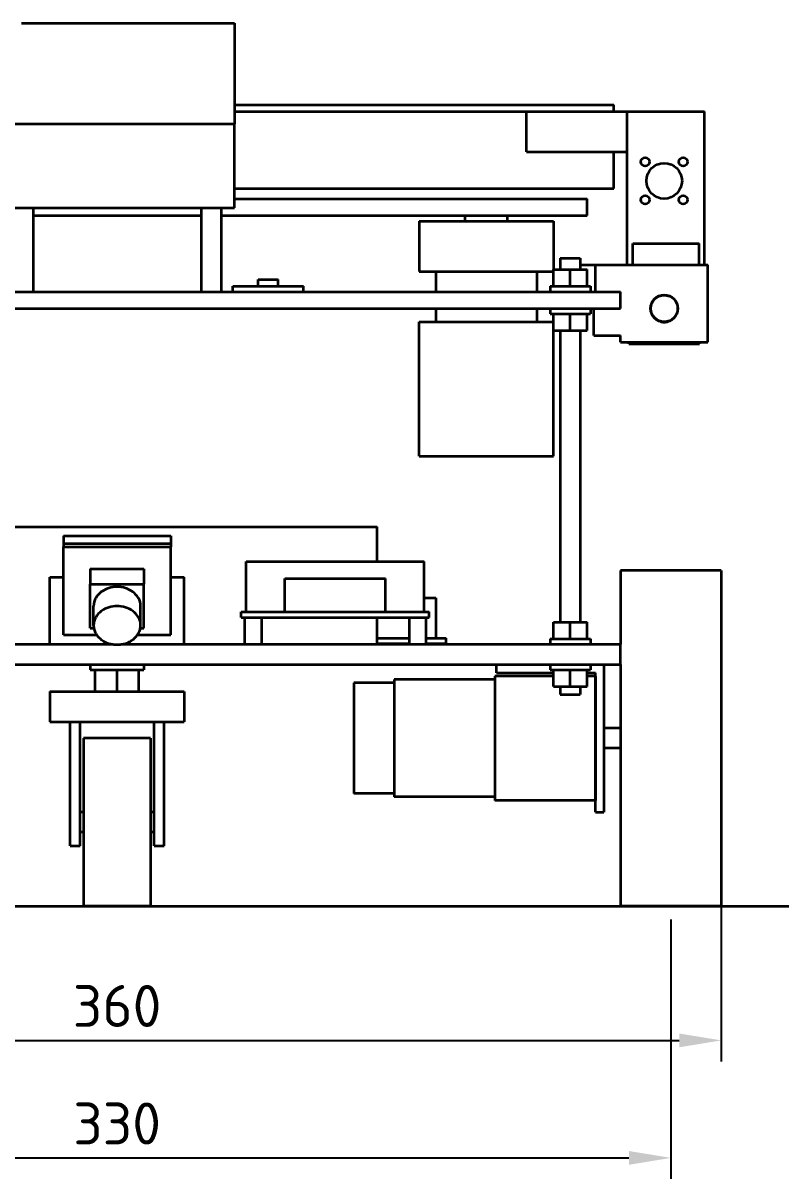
# Model space of a CAD drawing. Header units: millimetres. Extents: x 2065 to 9328, y -1428 to 511.
# Drawn here: x 2237 to 2465.1, y 69.8 to 414 of the extents above; entities that cross this region are included whole.
import ezdxf

# ---------------------------------------------------------------- set-up
doc = ezdxf.new("R2010")
doc.units = ezdxf.units.MM
doc.layers.add('2D-VISIBLE', color=7, linetype='Continuous', lineweight=35)
doc.layers.add('DIMENSIONS', color=4, linetype='Continuous', lineweight=18)
doc.styles.add('ISO', font='isocpeur.ttf')
doc.styles.add('OpenSansCondensed-Light', font='OpenSansCondensed-Light.ttf')
doc.dimstyles.new('EZDXF', dxfattribs={"dimtxt": 0.25, "dimasz": 0.175, "dimexe": 0.375, "dimexo": 0.125, "dimgap": 0.1, "dimtad": 1, "dimlfac": 100, "dimzin": 12, "dimdsep": 46, "dimtxsty": 'OpenSansCondensed-Light', "dimblk": 'ARCHTICK', "dimcen": 2.5, "dimazin": 3, "dimtfac": 0.5, "dimtmove": 2, "dimatfit": 3})

# ---------------------------------------------------------------- blocks, each defined once
blk = doc.blocks.new('_CLOSEDFILLED')
at = {"color": 0, "linetype": 'BYBLOCK'}
blk.add_solid([(-1, 0.164), (0, 0), (-1, -0.164)], dxfattribs=at)
blk = doc.blocks.new('*D9')
at = {"color": 4}
for p, q in [((2085, 197), (2085, 104.75)), ((2445, 197), (2445, 104.75)), ((2097.5, 111), (2432.5, 111))]:
    blk.add_line(p, q, dxfattribs=at)
at = {"layer": 'Defpoints'}
for p in [(2085, 201), (2445, 201), (2085, 111)]:
    blk.add_point(p, dxfattribs=at)
at = {"layer": 'DIMENSIONS', "color": 4, "xscale": 12.5, "yscale": 12.5, "rotation": 180}
blk.add_blockref('_CLOSEDFILLED', (2085, 111), dxfattribs=at)
at = {"layer": 'DIMENSIONS', "color": 4, "xscale": 12.5, "yscale": 12.5}
blk.add_blockref('_CLOSEDFILLED', (2445, 111), dxfattribs=at)
at = {"layer": 'DIMENSIONS', "color": 7, "insert": (2265, 121.25), "char_height": 12.5, "attachment_point": 5, "style": 'ISO'}
blk.add_mtext('360', dxfattribs=at)
blk = doc.blocks.new('*D10')
at = {"color": 4}
for p, q in [((2100, 147), (2100, 69.75)), ((2430, 147), (2430, 69.75)), ((2112.5, 76), (2417.5, 76))]:
    blk.add_line(p, q, dxfattribs=at)
at = {"layer": 'Defpoints'}
for p in [(2100, 151), (2430, 151), (2100, 76)]:
    blk.add_point(p, dxfattribs=at)
at = {"layer": 'DIMENSIONS', "color": 4, "xscale": 12.5, "yscale": 12.5, "rotation": 180}
blk.add_blockref('_CLOSEDFILLED', (2100, 76), dxfattribs=at)
at = {"layer": 'DIMENSIONS', "color": 4, "xscale": 12.5, "yscale": 12.5}
blk.add_blockref('_CLOSEDFILLED', (2430, 76), dxfattribs=at)
at = {"layer": 'DIMENSIONS', "color": 7, "insert": (2265, 86.25), "char_height": 12.5, "attachment_point": 5, "style": 'ISO'}
blk.add_mtext('330', dxfattribs=at)

msp = doc.modelspace()

# ---------------------------------------------------------------- linework, layer by layer
at = {"layer": '2D-VISIBLE'}
for p, q in [((2300, 414), (2300, 384)), ((2300, 389.7), (2413, 389.7)), ((2413, 387.7), (2413, 389.7)), ((2300, 387.7), (2413, 387.7)), ((2387, 387.7), (2417, 387.7)), ((2387, 375.7), (2387, 387.7)), ((2417, 342), (2417, 387.7)), ((2417, 387.7), (2440, 387.7)), ((2440, 342), (2440, 387.7)), ((2230, 384), (2300, 384)), ((2300, 359), (2300, 384)), ((2387, 375.7), (2417, 375.7)), ((2413, 364.7), (2413, 375.7)), ((2300, 364.7), (2413, 364.7)), ((2300, 361.7), (2405, 361.7)), ((2405, 356.7), (2405, 361.7)), ((2230, 359), (2300, 359)), ((2240, 359), (2240, 334)), ((2290, 359), (2290, 334)), ((2296, 359), (2296, 334)), ((2240, 356.7), (2290, 356.7)), ((2296, 356.7), (2405, 356.7)), ((2355, 355), (2355, 340)), ((2368.65, 355), (2368.65, 356.7)), ((2381.35, 355), (2381.35, 356.7)), ((2395, 355), (2395, 340.6)), ((2418.6, 342), (2418.6, 348.4)), ((2418.6, 348.4), (2438.4, 348.4)), ((2438.4, 342), (2438.4, 348.4)), ((2397, 344), (2397, 340.6)), ((2403, 344), (2403, 340.6)), ((2403, 342), (2407.5, 342)), ((2407.5, 342), (2441, 342)), ((2407.5, 334), (2407.5, 342)), ((2441, 319), (2441, 342)), ((2307, 335.6), (2307, 337.6)), ((2307, 337.6), (2313, 337.6)), ((2313, 335.6), (2313, 337.6)), ((2360, 340), (2360, 334)), ((2390, 340), (2390, 334)), ((2395, 335.6), (2395, 340.6)), ((2395, 340.6), (2400, 340.6)), ((2400, 335.6), (2400, 340.6)), ((2400, 340.6), (2405, 340.6)), ((2405, 335.6), (2405, 340.6)), ((2115, 334), (2415, 334)), ((2299.5, 334), (2299.5, 335.6)), ((2299.5, 335.6), (2320.5, 335.6)), ((2320.5, 334), (2320.5, 335.6)), ((2394, 335.6), (2394, 334)), ((2406, 335.6), (2406, 334)), ((2415, 329), (2415, 334)), ((2115, 329), (2415, 329)), ((2360, 329), (2360, 325)), ((2390, 329), (2390, 325)), ((2394, 329), (2394, 327.4)), ((2395, 322.4), (2395, 327.4)), ((2400, 322.4), (2400, 327.4)), ((2405, 322.4), (2405, 327.4)), ((2406, 329), (2406, 327.4)), ((2407, 321), (2407, 329)), ((2355, 285), (2355, 325)), ((2355, 325), (2395, 325)), ((2395, 322.4), (2400, 322.4)), ((2395, 285), (2395, 322.4)), ((2397, 322.4), (2397, 235.6)), ((2400, 322.4), (2405, 322.4)), ((2403, 322.4), (2403, 235.6)), ((2407, 321), (2415, 321)), ((2415, 319), (2415, 321)), ((2415, 319), (2441, 319)), ((2417.5, 318.5), (2417.5, 319)), ((2417.5, 318.5), (2438.5, 318.5)), ((2438.5, 318.5), (2438.5, 319)), ((2355, 285), (2395, 285)), ((2187.5, 264), (2342.5, 264)), ((2342.5, 253.6), (2342.5, 264)), ((2249, 261.25), (2281, 261.25)), ((2249, 261.25), (2249, 258.96)), ((2249, 258.96), (2281, 258.96)), ((2249, 258.96), (2281, 258.96)), ((2249, 258.96), (2249, 258.04)), ((2281, 261.25), (2281, 258.96)), ((2281, 258.96), (2281, 258.04)), ((2249, 231.83), (2249, 258.04)), ((2249, 258.04), (2281, 258.04)), ((2281, 231.83), (2281, 258.04)), ((2257, 251.49), (2273, 251.49)), ((2257, 251.49), (2257, 246.9)), ((2273, 251.49), (2273, 246.9)), ((2303.5, 238.6), (2303.5, 253.6)), ((2303.5, 253.6), (2356.5, 253.6)), ((2356.5, 238.6), (2356.5, 253.6)), ((2245, 229), (2245, 249)), ((2245, 249), (2249, 249)), ((2281, 249), (2285, 249)), ((2285, 229), (2285, 249)), ((2315, 238.6), (2315, 248.6)), ((2315, 248.6), (2345, 248.6)), ((2345, 238.6), (2345, 248.6)), ((2445, 251), (2415, 251)), ((2257, 233.79), (2257, 246.9)), ((2257, 246.9), (2273, 246.9)), ((2273, 233.79), (2273, 246.9)), ((2360, 242.8), (2360, 230.8)), ((2258, 234.61), (2258, 240.35)), ((2272, 234.61), (2272, 240.35)), ((2302, 237), (2302, 238.6)), ((2302, 238.6), (2358, 238.6)), ((2358, 237), (2358, 238.6)), ((2302, 237), (2358, 237)), ((2303, 237), (2303, 229)), ((2308, 237), (2308, 229)), ((2342.5, 229), (2342.5, 237)), ((2352, 237), (2352, 229)), ((2357, 237), (2357, 229)), ((2395, 230.6), (2395, 235.6)), ((2395, 235.6), (2400, 235.6)), ((2400, 230.6), (2400, 235.6)), ((2400, 235.6), (2405, 235.6)), ((2405, 230.6), (2405, 235.6)), ((2249, 231.83), (2258.88, 231.83)), ((2257, 233.79), (2258.07, 233.79)), ((2271.12, 231.83), (2281, 231.83)), ((2271.93, 233.79), (2273, 233.79)), ((2342.5, 230.8), (2352, 230.8)), ((2357, 230.8), (2363, 230.8)), ((2363, 229.2), (2363, 230.8)), ((2115, 229), (2263.56, 229)), ((2245, 229), (2263.56, 229)), ((2266.44, 229), (2415, 229)), ((2266.44, 229), (2285, 229)), ((2342.5, 229.2), (2352, 229.2)), ((2357, 229.2), (2363, 229.2)), ((2394, 230.6), (2394, 229)), ((2406, 230.6), (2406, 229)), ((2415, 223), (2415, 229)), ((2115, 223), (2415, 223)), ((2257, 223), (2257, 221.4)), ((2258.5, 214.9), (2258.5, 221.4)), ((2265, 214.9), (2265, 221.4)), ((2271.5, 214.9), (2271.5, 221.4)), ((2273, 223), (2273, 221.4)), ((2378, 220.5), (2378, 223)), ((2378, 220.5), (2395, 220.5)), ((2394, 223), (2394, 221.4)), ((2395, 216.4), (2395, 221.4)), ((2400, 216.4), (2400, 221.4)), ((2405, 216.4), (2405, 221.4)), ((2405, 220.5), (2407.5, 220.5)), ((2406, 223), (2406, 221.4)), ((2407.5, 179), (2407.5, 220.5)), ((2410, 223), (2410, 179)), ((2347.5, 217.5), (2335.5, 217.5)), ((2377.5, 218.5), (2347.5, 218.5)), ((2395, 219.5), (2377.5, 219.5)), ((2407.5, 219.5), (2405, 219.5)), ((2245, 214.9), (2245, 205.9)), ((2285, 214.9), (2285, 205.9)), ((2395, 216.4), (2400, 216.4)), ((2397, 216.4), (2397, 214)), ((2400, 216.4), (2405, 216.4)), ((2403, 216.4), (2403, 214)), ((2251, 169), (2251, 205.9)), ((2254, 169), (2254, 205.9)), ((2276, 169), (2276, 205.9)), ((2279, 169), (2279, 205.9)), ((2415, 204), (2410, 204)), ((2275, 201), (2255, 201)), ((2415, 198), (2410, 198)), ((2347.5, 184.5), (2335.5, 184.5)), ((2377.5, 183.5), (2347.5, 183.5)), ((2407.5, 182.5), (2377.5, 182.5)), ((2255, 179), (2254, 179)), ((2276, 179), (2275, 179)), ((2407.5, 179), (2410, 179)), ((2255, 173), (2254, 173)), ((2276, 173), (2275, 173)), ((2251, 169), (2254, 169)), ((2276, 169), (2279, 169)), ((2064.86, 151), (2465.14, 151)), ((2275, 151), (2255, 151)), ((2445, 151), (2415, 151))]:
    msp.add_line(p, q, dxfattribs=at)
for points in [[(2236.56, 414), (2237.66, 414), (2238.75, 414), (2239.84, 414), (2240.94, 414), (2242.03, 414), (2243.12, 414), (2244.22, 414), (2245.31, 414), (2246.41, 414), (2247.5, 414), (2248.59, 414), (2249.69, 414), (2250.78, 414), (2251.88, 414), (2252.97, 414), (2254.06, 414), (2255.16, 414), (2256.25, 414), (2257.34, 414), (2258.44, 414), (2259.53, 414), (2260.62, 414), (2261.72, 414), (2262.81, 414), (2263.91, 414), (2265, 414)], [(2265, 414), (2266.09, 414), (2267.19, 414), (2268.28, 414), (2269.38, 414), (2270.47, 414), (2271.56, 414), (2272.66, 414), (2273.75, 414), (2274.84, 414), (2275.94, 414), (2277.03, 414), (2278.12, 414), (2279.22, 414), (2280.31, 414), (2281.41, 414), (2282.5, 414), (2283.59, 414), (2284.69, 414), (2285.78, 414), (2286.88, 414), (2287.97, 414), (2289.06, 414), (2290.16, 414), (2291.25, 414), (2292.34, 414), (2293.44, 414), (2294.53, 414), (2295.62, 414), (2296.72, 414), (2297.81, 414), (2298.91, 414), (2300, 414)], [(2355, 355), (2355.62, 355), (2356.25, 355), (2356.88, 355), (2357.5, 355), (2358.12, 355), (2358.75, 355), (2359.38, 355), (2360, 355), (2360.62, 355), (2361.25, 355), (2361.88, 355), (2362.5, 355), (2363.12, 355), (2363.75, 355), (2364.38, 355), (2365, 355), (2365.62, 355), (2366.25, 355), (2366.88, 355), (2367.5, 355), (2368.12, 355), (2368.75, 355), (2369.38, 355), (2370, 355), (2370.62, 355), (2371.25, 355), (2371.88, 355), (2372.5, 355), (2373.12, 355), (2373.75, 355), (2374.38, 355), (2375, 355)], [(2375, 355), (2375.62, 355), (2376.25, 355), (2376.88, 355), (2377.5, 355), (2378.12, 355), (2378.75, 355), (2379.38, 355), (2380, 355), (2380.62, 355), (2381.25, 355), (2381.88, 355), (2382.5, 355), (2383.12, 355), (2383.75, 355), (2384.38, 355), (2385, 355), (2385.62, 355), (2386.25, 355), (2386.88, 355), (2387.5, 355), (2388.12, 355), (2388.75, 355), (2389.38, 355), (2390, 355), (2390.62, 355), (2391.25, 355), (2391.88, 355), (2392.5, 355), (2393.12, 355), (2393.75, 355), (2394.38, 355), (2395, 355)], [(2397, 344), (2397.09, 344), (2397.19, 344), (2397.28, 344), (2397.38, 344), (2397.47, 344), (2397.56, 344), (2397.66, 344), (2397.75, 344), (2397.84, 344), (2397.94, 344), (2398.03, 344), (2398.12, 344), (2398.22, 344), (2398.31, 344), (2398.41, 344), (2398.5, 344), (2398.59, 344), (2398.69, 344), (2398.78, 344), (2398.88, 344), (2398.97, 344), (2399.06, 344), (2399.16, 344), (2399.25, 344), (2399.34, 344), (2399.44, 344), (2399.53, 344), (2399.62, 344), (2399.72, 344), (2399.81, 344), (2399.91, 344), (2400, 344)], [(2400, 344), (2400.09, 344), (2400.19, 344), (2400.28, 344), (2400.38, 344), (2400.47, 344), (2400.56, 344), (2400.66, 344), (2400.75, 344), (2400.84, 344), (2400.94, 344), (2401.03, 344), (2401.12, 344), (2401.22, 344), (2401.31, 344), (2401.41, 344), (2401.5, 344), (2401.59, 344), (2401.69, 344), (2401.78, 344), (2401.88, 344), (2401.97, 344), (2402.06, 344), (2402.16, 344), (2402.25, 344), (2402.34, 344), (2402.44, 344), (2402.53, 344), (2402.62, 344), (2402.72, 344), (2402.81, 344), (2402.91, 344), (2403, 344)], [(2355, 340), (2355.62, 340), (2356.25, 340), (2356.88, 340), (2357.5, 340), (2358.12, 340), (2358.75, 340), (2359.38, 340), (2360, 340), (2360.62, 340), (2361.25, 340), (2361.88, 340), (2362.5, 340), (2363.12, 340), (2363.75, 340), (2364.38, 340), (2365, 340), (2365.62, 340), (2366.25, 340), (2366.88, 340), (2367.5, 340), (2368.12, 340), (2368.75, 340), (2369.38, 340), (2370, 340), (2370.62, 340), (2371.25, 340), (2371.88, 340), (2372.5, 340), (2373.12, 340), (2373.75, 340), (2374.38, 340), (2375, 340)], [(2375, 340), (2375.62, 340), (2376.25, 340), (2376.88, 340), (2377.5, 340), (2378.12, 340), (2378.75, 340), (2379.38, 340), (2380, 340), (2380.62, 340), (2381.25, 340), (2381.88, 340), (2382.5, 340), (2383.12, 340), (2383.75, 340), (2384.38, 340), (2385, 340), (2385.62, 340), (2386.25, 340), (2386.88, 340), (2387.5, 340), (2388.12, 340), (2388.75, 340), (2389.38, 340), (2390, 340), (2390.62, 340), (2391.25, 340), (2391.88, 340), (2392.5, 340), (2393.12, 340), (2393.75, 340), (2394.38, 340), (2395, 340)], [(2394, 335.6), (2394.19, 335.6), (2394.38, 335.6), (2394.56, 335.6), (2394.75, 335.6), (2394.94, 335.6), (2395.12, 335.6), (2395.31, 335.6), (2395.5, 335.6), (2395.69, 335.6), (2395.88, 335.6), (2396.06, 335.6), (2396.25, 335.6), (2396.44, 335.6), (2396.62, 335.6), (2396.81, 335.6), (2397, 335.6), (2397.19, 335.6), (2397.38, 335.6), (2397.56, 335.6), (2397.75, 335.6), (2397.94, 335.6), (2398.12, 335.6), (2398.31, 335.6), (2398.5, 335.6), (2398.69, 335.6), (2398.88, 335.6), (2399.06, 335.6), (2399.25, 335.6), (2399.44, 335.6), (2399.62, 335.6), (2399.81, 335.6), (2400, 335.6)], [(2400, 335.6), (2400.19, 335.6), (2400.38, 335.6), (2400.56, 335.6), (2400.75, 335.6), (2400.94, 335.6), (2401.12, 335.6), (2401.31, 335.6), (2401.5, 335.6), (2401.69, 335.6), (2401.88, 335.6), (2402.06, 335.6), (2402.25, 335.6), (2402.44, 335.6), (2402.62, 335.6), (2402.81, 335.6), (2403, 335.6), (2403.19, 335.6), (2403.38, 335.6), (2403.56, 335.6), (2403.75, 335.6), (2403.94, 335.6), (2404.12, 335.6), (2404.31, 335.6), (2404.5, 335.6), (2404.69, 335.6), (2404.88, 335.6), (2405.06, 335.6), (2405.25, 335.6), (2405.44, 335.6), (2405.62, 335.6), (2405.81, 335.6), (2406, 335.6)], [(2394, 327.4), (2394.19, 327.4), (2394.38, 327.4), (2394.56, 327.4), (2394.75, 327.4), (2394.94, 327.4), (2395.12, 327.4), (2395.31, 327.4), (2395.5, 327.4), (2395.69, 327.4), (2395.88, 327.4), (2396.06, 327.4), (2396.25, 327.4), (2396.44, 327.4), (2396.62, 327.4), (2396.81, 327.4), (2397, 327.4), (2397.19, 327.4), (2397.38, 327.4), (2397.56, 327.4), (2397.75, 327.4), (2397.94, 327.4), (2398.12, 327.4), (2398.31, 327.4), (2398.5, 327.4), (2398.69, 327.4), (2398.88, 327.4), (2399.06, 327.4), (2399.25, 327.4), (2399.44, 327.4), (2399.62, 327.4), (2399.81, 327.4), (2400, 327.4)], [(2400, 327.4), (2400.19, 327.4), (2400.38, 327.4), (2400.56, 327.4), (2400.75, 327.4), (2400.94, 327.4), (2401.12, 327.4), (2401.31, 327.4), (2401.5, 327.4), (2401.69, 327.4), (2401.88, 327.4), (2402.06, 327.4), (2402.25, 327.4), (2402.44, 327.4), (2402.62, 327.4), (2402.81, 327.4), (2403, 327.4), (2403.19, 327.4), (2403.38, 327.4), (2403.56, 327.4), (2403.75, 327.4), (2403.94, 327.4), (2404.12, 327.4), (2404.31, 327.4), (2404.5, 327.4), (2404.69, 327.4), (2404.88, 327.4), (2405.06, 327.4), (2405.25, 327.4), (2405.44, 327.4), (2405.62, 327.4), (2405.81, 327.4), (2406, 327.4)], [(2428, 324.95), (2427.96, 324.95), (2427.92, 324.95), (2427.88, 324.95), (2427.83, 324.95), (2427.79, 324.96), (2427.75, 324.96), (2427.71, 324.96), (2427.67, 324.96), (2427.63, 324.97), (2427.59, 324.97), (2427.55, 324.98), (2427.5, 324.98), (2427.46, 324.99), (2427.42, 324.99), (2427.38, 325), (2427.34, 325), (2427.3, 325.01), (2427.26, 325.02), (2427.22, 325.03), (2427.18, 325.03), (2427.14, 325.04), (2427.1, 325.05), (2427.06, 325.06), (2427.02, 325.07), (2426.98, 325.08), (2426.94, 325.09), (2426.9, 325.1), (2426.86, 325.11), (2426.82, 325.13), (2426.78, 325.14), (2426.74, 325.15), (2426.7, 325.16)], [(2426.96, 325.08), (2426.98, 325.08), (2426.99, 325.08), (2427.01, 325.07), (2427.02, 325.07), (2427.04, 325.07), (2427.05, 325.06), (2427.07, 325.06), (2427.08, 325.06), (2427.1, 325.05), (2427.11, 325.05), (2427.13, 325.05), (2427.14, 325.04), (2427.15, 325.04), (2427.17, 325.04), (2427.18, 325.03), (2427.2, 325.03), (2427.21, 325.03), (2427.23, 325.02), (2427.24, 325.02), (2427.26, 325.02), (2427.27, 325.02), (2427.29, 325.01), (2427.3, 325.01), (2427.32, 325.01), (2427.33, 325.01), (2427.35, 325), (2427.36, 325), (2427.38, 325), (2427.39, 325), (2427.41, 324.99), (2427.42, 324.99), (2427.44, 324.99)], [(2427.48, 324.98), (2427.49, 324.98), (2427.51, 324.98), (2427.52, 324.98), (2427.54, 324.98), (2427.56, 324.97), (2427.57, 324.97), (2427.59, 324.97), (2427.61, 324.97), (2427.62, 324.97), (2427.64, 324.97), (2427.66, 324.96), (2427.67, 324.96), (2427.69, 324.96), (2427.7, 324.96), (2427.72, 324.96), (2427.74, 324.96), (2427.75, 324.96), (2427.77, 324.96), (2427.79, 324.96), (2427.8, 324.95), (2427.82, 324.95), (2427.84, 324.95), (2427.85, 324.95), (2427.87, 324.95), (2427.88, 324.95), (2427.9, 324.95), (2427.92, 324.95), (2427.93, 324.95), (2427.95, 324.95), (2427.97, 324.95), (2427.98, 324.95), (2428, 324.95)], [(2428, 324.95), (2428.04, 324.95), (2428.08, 324.95), (2428.12, 324.95), (2428.17, 324.95), (2428.21, 324.96), (2428.25, 324.96), (2428.29, 324.96), (2428.33, 324.96), (2428.37, 324.97), (2428.41, 324.97), (2428.45, 324.98), (2428.5, 324.98), (2428.54, 324.99), (2428.58, 324.99), (2428.62, 325), (2428.66, 325), (2428.7, 325.01), (2428.74, 325.02), (2428.78, 325.03), (2428.82, 325.03), (2428.86, 325.04), (2428.9, 325.05), (2428.94, 325.06), (2428.98, 325.07), (2429.02, 325.08), (2429.06, 325.09), (2429.1, 325.1), (2429.14, 325.11), (2429.18, 325.13), (2429.22, 325.14), (2429.26, 325.15), (2429.3, 325.16)], [(2429.3, 325.16), (2429.26, 325.15), (2429.22, 325.14), (2429.18, 325.13), (2429.14, 325.11), (2429.1, 325.1), (2429.06, 325.09), (2429.02, 325.08), (2428.98, 325.07), (2428.94, 325.06), (2428.9, 325.05), (2428.86, 325.04), (2428.82, 325.03), (2428.78, 325.03), (2428.74, 325.02), (2428.7, 325.01), (2428.66, 325), (2428.62, 325), (2428.58, 324.99), (2428.54, 324.99), (2428.5, 324.98), (2428.45, 324.98), (2428.41, 324.97), (2428.37, 324.97), (2428.33, 324.96), (2428.29, 324.96), (2428.25, 324.96), (2428.21, 324.96), (2428.17, 324.95), (2428.12, 324.95), (2428.08, 324.95), (2428.04, 324.95), (2428, 324.95)], [(2415, 251), (2415, 250.31), (2415, 249.62), (2415, 248.94), (2415, 248.25), (2415, 247.56), (2415, 246.88), (2415, 246.19), (2415, 245.5), (2415, 244.81), (2415, 244.12), (2415, 243.44), (2415, 242.75), (2415, 242.06), (2415, 241.38), (2415, 240.69), (2415, 240), (2415, 239.31), (2415, 238.62), (2415, 237.94), (2415, 237.25), (2415, 236.56), (2415, 235.88), (2415, 235.19), (2415, 234.5), (2415, 233.81), (2415, 233.12), (2415, 232.44), (2415, 231.75), (2415, 231.06), (2415, 230.38), (2415, 229.69), (2415, 229)], [(2445, 251), (2445, 249.44), (2445, 247.88), (2445, 246.31), (2445, 244.75), (2445, 243.19), (2445, 241.62), (2445, 240.06), (2445, 238.5), (2445, 236.94), (2445, 235.38), (2445, 233.81), (2445, 232.25), (2445, 230.69), (2445, 229.12), (2445, 227.56), (2445, 226), (2445, 224.44), (2445, 222.88), (2445, 221.31), (2445, 219.75), (2445, 218.19), (2445, 216.63), (2445, 215.06), (2445, 213.5), (2445, 211.94), (2445, 210.38), (2445, 208.81), (2445, 207.25), (2445, 205.69), (2445, 204.13), (2445, 202.56), (2445, 201)], [(2272, 240.35), (2271.96, 240.97), (2271.83, 241.59), (2271.63, 242.18), (2271.36, 242.74), (2271.02, 243.27), (2270.63, 243.76), (2270.19, 244.2), (2269.7, 244.6), (2269.18, 244.95), (2268.63, 245.25), (2268.06, 245.5), (2267.47, 245.71), (2266.86, 245.87), (2266.25, 245.99), (2265.63, 246.06), (2265, 246.08), (2264.37, 246.06), (2263.75, 245.99), (2263.14, 245.87), (2262.53, 245.71), (2261.94, 245.5), (2261.37, 245.25), (2260.82, 244.95), (2260.3, 244.6), (2259.81, 244.2), (2259.37, 243.76), (2258.98, 243.27), (2258.64, 242.74), (2258.37, 242.18), (2258.17, 241.59), (2258.04, 240.97), (2258, 240.35)], [(2356.5, 242.8), (2356.61, 242.8), (2356.72, 242.8), (2356.83, 242.8), (2356.94, 242.8), (2357.05, 242.8), (2357.16, 242.8), (2357.27, 242.8), (2357.38, 242.8), (2357.48, 242.8), (2357.59, 242.8), (2357.7, 242.8), (2357.81, 242.8), (2357.92, 242.8), (2358.03, 242.8), (2358.14, 242.8), (2358.25, 242.8), (2358.36, 242.8), (2358.47, 242.8), (2358.58, 242.8), (2358.69, 242.8), (2358.8, 242.8), (2358.91, 242.8), (2359.02, 242.8), (2359.12, 242.8), (2359.23, 242.8), (2359.34, 242.8), (2359.45, 242.8), (2359.56, 242.8), (2359.67, 242.8), (2359.78, 242.8), (2359.89, 242.8), (2360, 242.8)], [(2272, 234.61), (2271.96, 235.24), (2271.83, 235.85), (2271.63, 236.44), (2271.36, 237.01), (2271.02, 237.53), (2270.63, 238.02), (2270.19, 238.46), (2269.7, 238.86), (2269.18, 239.21), (2268.63, 239.51), (2268.06, 239.77), (2267.47, 239.98), (2266.86, 240.14), (2266.25, 240.25), (2265.63, 240.32), (2265, 240.34), (2264.37, 240.32), (2263.75, 240.25), (2263.14, 240.14), (2262.53, 239.98), (2261.94, 239.77), (2261.37, 239.51), (2260.82, 239.21), (2260.3, 238.86), (2259.81, 238.46), (2259.37, 238.02), (2258.98, 237.53), (2258.64, 237.01), (2258.37, 236.44), (2258.17, 235.85), (2258.04, 235.24), (2258, 234.61)], [(2258, 234.61), (2258.01, 234.3), (2258.04, 233.99), (2258.09, 233.68), (2258.17, 233.37), (2258.26, 233.07), (2258.37, 232.78), (2258.49, 232.49), (2258.64, 232.22), (2258.8, 231.95), (2258.98, 231.69), (2259.17, 231.44), (2259.37, 231.2), (2259.59, 230.97), (2259.81, 230.76), (2260.05, 230.55), (2260.3, 230.36), (2260.56, 230.18), (2260.82, 230.01), (2261.09, 229.85), (2261.37, 229.71), (2261.65, 229.58), (2261.94, 229.45), (2262.23, 229.34), (2262.53, 229.25), (2262.83, 229.16), (2263.14, 229.08), (2263.44, 229.02), (2263.75, 228.97), (2264.06, 228.93), (2264.37, 228.9), (2264.69, 228.88), (2265, 228.88)], [(2265, 228.88), (2265.31, 228.88), (2265.63, 228.9), (2265.94, 228.93), (2266.25, 228.97), (2266.56, 229.02), (2266.86, 229.08), (2267.17, 229.16), (2267.47, 229.25), (2267.77, 229.34), (2268.06, 229.45), (2268.35, 229.58), (2268.63, 229.71), (2268.91, 229.85), (2269.18, 230.01), (2269.44, 230.18), (2269.7, 230.36), (2269.95, 230.55), (2270.19, 230.76), (2270.41, 230.97), (2270.63, 231.2), (2270.83, 231.44), (2271.02, 231.69), (2271.2, 231.95), (2271.36, 232.22), (2271.51, 232.49), (2271.63, 232.78), (2271.74, 233.07), (2271.83, 233.37), (2271.91, 233.68), (2271.96, 233.99), (2271.99, 234.3), (2272, 234.61)], [(2394, 230.6), (2394.19, 230.6), (2394.38, 230.6), (2394.56, 230.6), (2394.75, 230.6), (2394.94, 230.6), (2395.12, 230.6), (2395.31, 230.6), (2395.5, 230.6), (2395.69, 230.6), (2395.88, 230.6), (2396.06, 230.6), (2396.25, 230.6), (2396.44, 230.6), (2396.62, 230.6), (2396.81, 230.6), (2397, 230.6), (2397.19, 230.6), (2397.38, 230.6), (2397.56, 230.6), (2397.75, 230.6), (2397.94, 230.6), (2398.12, 230.6), (2398.31, 230.6), (2398.5, 230.6), (2398.69, 230.6), (2398.88, 230.6), (2399.06, 230.6), (2399.25, 230.6), (2399.44, 230.6), (2399.62, 230.6), (2399.81, 230.6), (2400, 230.6)], [(2400, 230.6), (2400.19, 230.6), (2400.38, 230.6), (2400.56, 230.6), (2400.75, 230.6), (2400.94, 230.6), (2401.12, 230.6), (2401.31, 230.6), (2401.5, 230.6), (2401.69, 230.6), (2401.88, 230.6), (2402.06, 230.6), (2402.25, 230.6), (2402.44, 230.6), (2402.62, 230.6), (2402.81, 230.6), (2403, 230.6), (2403.19, 230.6), (2403.38, 230.6), (2403.56, 230.6), (2403.75, 230.6), (2403.94, 230.6), (2404.12, 230.6), (2404.31, 230.6), (2404.5, 230.6), (2404.69, 230.6), (2404.88, 230.6), (2405.06, 230.6), (2405.25, 230.6), (2405.44, 230.6), (2405.62, 230.6), (2405.81, 230.6), (2406, 230.6)], [(2257, 221.4), (2257.25, 221.4), (2257.5, 221.4), (2257.75, 221.4), (2258, 221.4), (2258.25, 221.4), (2258.5, 221.4), (2258.75, 221.4), (2259, 221.4), (2259.25, 221.4), (2259.5, 221.4), (2259.75, 221.4), (2260, 221.4), (2260.25, 221.4), (2260.5, 221.4), (2260.75, 221.4), (2261, 221.4), (2261.25, 221.4), (2261.5, 221.4), (2261.75, 221.4), (2262, 221.4), (2262.25, 221.4), (2262.5, 221.4), (2262.75, 221.4), (2263, 221.4), (2263.25, 221.4), (2263.5, 221.4), (2263.75, 221.4), (2264, 221.4), (2264.25, 221.4), (2264.5, 221.4), (2264.75, 221.4), (2265, 221.4)], [(2265, 221.4), (2265.25, 221.4), (2265.5, 221.4), (2265.75, 221.4), (2266, 221.4), (2266.25, 221.4), (2266.5, 221.4), (2266.75, 221.4), (2267, 221.4), (2267.25, 221.4), (2267.5, 221.4), (2267.75, 221.4), (2268, 221.4), (2268.25, 221.4), (2268.5, 221.4), (2268.75, 221.4), (2269, 221.4), (2269.25, 221.4), (2269.5, 221.4), (2269.75, 221.4), (2270, 221.4), (2270.25, 221.4), (2270.5, 221.4), (2270.75, 221.4), (2271, 221.4), (2271.25, 221.4), (2271.5, 221.4), (2271.75, 221.4), (2272, 221.4), (2272.25, 221.4), (2272.5, 221.4), (2272.75, 221.4), (2273, 221.4)], [(2394, 221.4), (2394.19, 221.4), (2394.38, 221.4), (2394.56, 221.4), (2394.75, 221.4), (2394.94, 221.4), (2395.12, 221.4), (2395.31, 221.4), (2395.5, 221.4), (2395.69, 221.4), (2395.88, 221.4), (2396.06, 221.4), (2396.25, 221.4), (2396.44, 221.4), (2396.62, 221.4), (2396.81, 221.4), (2397, 221.4), (2397.19, 221.4), (2397.38, 221.4), (2397.56, 221.4), (2397.75, 221.4), (2397.94, 221.4), (2398.12, 221.4), (2398.31, 221.4), (2398.5, 221.4), (2398.69, 221.4), (2398.88, 221.4), (2399.06, 221.4), (2399.25, 221.4), (2399.44, 221.4), (2399.62, 221.4), (2399.81, 221.4), (2400, 221.4)], [(2400, 221.4), (2400.19, 221.4), (2400.38, 221.4), (2400.56, 221.4), (2400.75, 221.4), (2400.94, 221.4), (2401.12, 221.4), (2401.31, 221.4), (2401.5, 221.4), (2401.69, 221.4), (2401.88, 221.4), (2402.06, 221.4), (2402.25, 221.4), (2402.44, 221.4), (2402.62, 221.4), (2402.81, 221.4), (2403, 221.4), (2403.19, 221.4), (2403.38, 221.4), (2403.56, 221.4), (2403.75, 221.4), (2403.94, 221.4), (2404.12, 221.4), (2404.31, 221.4), (2404.5, 221.4), (2404.69, 221.4), (2404.88, 221.4), (2405.06, 221.4), (2405.25, 221.4), (2405.44, 221.4), (2405.62, 221.4), (2405.81, 221.4), (2406, 221.4)], [(2415, 223), (2415, 222.31), (2415, 221.62), (2415, 220.94), (2415, 220.25), (2415, 219.56), (2415, 218.88), (2415, 218.19), (2415, 217.5), (2415, 216.81), (2415, 216.12), (2415, 215.44), (2415, 214.75), (2415, 214.06), (2415, 213.38), (2415, 212.69), (2415, 212), (2415, 211.31), (2415, 210.62), (2415, 209.94), (2415, 209.25), (2415, 208.56), (2415, 207.88), (2415, 207.19), (2415, 206.5), (2415, 205.81), (2415, 205.12), (2415, 204.44), (2415, 203.75), (2415, 203.06), (2415, 202.38), (2415, 201.69), (2415, 201)], [(2335.5, 217.5), (2335.5, 216.98), (2335.5, 216.47), (2335.5, 215.95), (2335.5, 215.44), (2335.5, 214.92), (2335.5, 214.41), (2335.5, 213.89), (2335.5, 213.38), (2335.5, 212.86), (2335.5, 212.34), (2335.5, 211.83), (2335.5, 211.31), (2335.5, 210.8), (2335.5, 210.28), (2335.5, 209.77), (2335.5, 209.25), (2335.5, 208.73), (2335.5, 208.22), (2335.5, 207.7), (2335.5, 207.19), (2335.5, 206.67), (2335.5, 206.16), (2335.5, 205.64), (2335.5, 205.12), (2335.5, 204.61), (2335.5, 204.09), (2335.5, 203.58), (2335.5, 203.06), (2335.5, 202.55), (2335.5, 202.03), (2335.5, 201.52), (2335.5, 201)], [(2347.5, 218.5), (2347.5, 217.95), (2347.5, 217.41), (2347.5, 216.86), (2347.5, 216.31), (2347.5, 215.77), (2347.5, 215.22), (2347.5, 214.67), (2347.5, 214.12), (2347.5, 213.58), (2347.5, 213.03), (2347.5, 212.48), (2347.5, 211.94), (2347.5, 211.39), (2347.5, 210.84), (2347.5, 210.3), (2347.5, 209.75), (2347.5, 209.2), (2347.5, 208.66), (2347.5, 208.11), (2347.5, 207.56), (2347.5, 207.02), (2347.5, 206.47), (2347.5, 205.92), (2347.5, 205.38), (2347.5, 204.83), (2347.5, 204.28), (2347.5, 203.73), (2347.5, 203.19), (2347.5, 202.64), (2347.5, 202.09), (2347.5, 201.55), (2347.5, 201)], [(2377.5, 219.5), (2377.5, 218.92), (2377.5, 218.34), (2377.5, 217.77), (2377.5, 217.19), (2377.5, 216.61), (2377.5, 216.03), (2377.5, 215.45), (2377.5, 214.88), (2377.5, 214.3), (2377.5, 213.72), (2377.5, 213.14), (2377.5, 212.56), (2377.5, 211.98), (2377.5, 211.41), (2377.5, 210.83), (2377.5, 210.25), (2377.5, 209.67), (2377.5, 209.09), (2377.5, 208.52), (2377.5, 207.94), (2377.5, 207.36), (2377.5, 206.78), (2377.5, 206.2), (2377.5, 205.62), (2377.5, 205.05), (2377.5, 204.47), (2377.5, 203.89), (2377.5, 203.31), (2377.5, 202.73), (2377.5, 202.16), (2377.5, 201.58), (2377.5, 201)], [(2407.5, 219.5), (2407.5, 218.92), (2407.5, 218.34), (2407.5, 217.77), (2407.5, 217.19), (2407.5, 216.61), (2407.5, 216.03), (2407.5, 215.45), (2407.5, 214.88), (2407.5, 214.3), (2407.5, 213.72), (2407.5, 213.14), (2407.5, 212.56), (2407.5, 211.98), (2407.5, 211.41), (2407.5, 210.83), (2407.5, 210.25), (2407.5, 209.67), (2407.5, 209.09), (2407.5, 208.52), (2407.5, 207.94), (2407.5, 207.36), (2407.5, 206.78), (2407.5, 206.2), (2407.5, 205.62), (2407.5, 205.05), (2407.5, 204.47), (2407.5, 203.89), (2407.5, 203.31), (2407.5, 202.73), (2407.5, 202.16), (2407.5, 201.58), (2407.5, 201)], [(2245, 214.9), (2245.62, 214.9), (2246.25, 214.9), (2246.88, 214.9), (2247.5, 214.9), (2248.12, 214.9), (2248.75, 214.9), (2249.38, 214.9), (2250, 214.9), (2250.62, 214.9), (2251.25, 214.9), (2251.88, 214.9), (2252.5, 214.9), (2253.12, 214.9), (2253.75, 214.9), (2254.38, 214.9), (2255, 214.9), (2255.62, 214.9), (2256.25, 214.9), (2256.88, 214.9), (2257.5, 214.9), (2258.12, 214.9), (2258.75, 214.9), (2259.38, 214.9), (2260, 214.9), (2260.62, 214.9), (2261.25, 214.9), (2261.88, 214.9), (2262.5, 214.9), (2263.12, 214.9), (2263.75, 214.9), (2264.38, 214.9), (2265, 214.9)], [(2265, 214.9), (2265.62, 214.9), (2266.25, 214.9), (2266.88, 214.9), (2267.5, 214.9), (2268.12, 214.9), (2268.75, 214.9), (2269.38, 214.9), (2270, 214.9), (2270.62, 214.9), (2271.25, 214.9), (2271.88, 214.9), (2272.5, 214.9), (2273.12, 214.9), (2273.75, 214.9), (2274.38, 214.9), (2275, 214.9), (2275.62, 214.9), (2276.25, 214.9), (2276.88, 214.9), (2277.5, 214.9), (2278.12, 214.9), (2278.75, 214.9), (2279.38, 214.9), (2280, 214.9), (2280.62, 214.9), (2281.25, 214.9), (2281.88, 214.9), (2282.5, 214.9), (2283.12, 214.9), (2283.75, 214.9), (2284.38, 214.9), (2285, 214.9)], [(2397, 214), (2397.09, 214), (2397.19, 214), (2397.28, 214), (2397.38, 214), (2397.47, 214), (2397.56, 214), (2397.66, 214), (2397.75, 214), (2397.84, 214), (2397.94, 214), (2398.03, 214), (2398.12, 214), (2398.22, 214), (2398.31, 214), (2398.41, 214), (2398.5, 214), (2398.59, 214), (2398.69, 214), (2398.78, 214), (2398.88, 214), (2398.97, 214), (2399.06, 214), (2399.16, 214), (2399.25, 214), (2399.34, 214), (2399.44, 214), (2399.53, 214), (2399.62, 214), (2399.72, 214), (2399.81, 214), (2399.91, 214), (2400, 214)], [(2400, 214), (2400.09, 214), (2400.19, 214), (2400.28, 214), (2400.38, 214), (2400.47, 214), (2400.56, 214), (2400.66, 214), (2400.75, 214), (2400.84, 214), (2400.94, 214), (2401.03, 214), (2401.12, 214), (2401.22, 214), (2401.31, 214), (2401.41, 214), (2401.5, 214), (2401.59, 214), (2401.69, 214), (2401.78, 214), (2401.88, 214), (2401.97, 214), (2402.06, 214), (2402.16, 214), (2402.25, 214), (2402.34, 214), (2402.44, 214), (2402.53, 214), (2402.62, 214), (2402.72, 214), (2402.81, 214), (2402.91, 214), (2403, 214)], [(2245, 205.9), (2245.62, 205.9), (2246.25, 205.9), (2246.88, 205.9), (2247.5, 205.9), (2248.12, 205.9), (2248.75, 205.9), (2249.38, 205.9), (2250, 205.9), (2250.62, 205.9), (2251.25, 205.9), (2251.88, 205.9), (2252.5, 205.9), (2253.12, 205.9), (2253.75, 205.9), (2254.38, 205.9), (2255, 205.9), (2255.62, 205.9), (2256.25, 205.9), (2256.88, 205.9), (2257.5, 205.9), (2258.12, 205.9), (2258.75, 205.9), (2259.38, 205.9), (2260, 205.9), (2260.62, 205.9), (2261.25, 205.9), (2261.88, 205.9), (2262.5, 205.9), (2263.12, 205.9), (2263.75, 205.9), (2264.38, 205.9), (2265, 205.9)], [(2265, 205.9), (2265.62, 205.9), (2266.25, 205.9), (2266.88, 205.9), (2267.5, 205.9), (2268.12, 205.9), (2268.75, 205.9), (2269.38, 205.9), (2270, 205.9), (2270.62, 205.9), (2271.25, 205.9), (2271.88, 205.9), (2272.5, 205.9), (2273.12, 205.9), (2273.75, 205.9), (2274.38, 205.9), (2275, 205.9), (2275.62, 205.9), (2276.25, 205.9), (2276.88, 205.9), (2277.5, 205.9), (2278.12, 205.9), (2278.75, 205.9), (2279.38, 205.9), (2280, 205.9), (2280.62, 205.9), (2281.25, 205.9), (2281.88, 205.9), (2282.5, 205.9), (2283.12, 205.9), (2283.75, 205.9), (2284.38, 205.9), (2285, 205.9)], [(2255, 201), (2255, 200.22), (2255, 199.44), (2255, 198.66), (2255, 197.88), (2255, 197.09), (2255, 196.31), (2255, 195.53), (2255, 194.75), (2255, 193.97), (2255, 193.19), (2255, 192.41), (2255, 191.62), (2255, 190.84), (2255, 190.06), (2255, 189.28), (2255, 188.5), (2255, 187.72), (2255, 186.94), (2255, 186.16), (2255, 185.38), (2255, 184.59), (2255, 183.81), (2255, 183.03), (2255, 182.25), (2255, 181.47), (2255, 180.69), (2255, 179.91), (2255, 179.12), (2255, 178.34), (2255, 177.56), (2255, 176.78), (2255, 176)], [(2275, 201), (2275, 200.22), (2275, 199.44), (2275, 198.66), (2275, 197.88), (2275, 197.09), (2275, 196.31), (2275, 195.53), (2275, 194.75), (2275, 193.97), (2275, 193.19), (2275, 192.41), (2275, 191.62), (2275, 190.84), (2275, 190.06), (2275, 189.28), (2275, 188.5), (2275, 187.72), (2275, 186.94), (2275, 186.16), (2275, 185.38), (2275, 184.59), (2275, 183.81), (2275, 183.03), (2275, 182.25), (2275, 181.47), (2275, 180.69), (2275, 179.91), (2275, 179.12), (2275, 178.34), (2275, 177.56), (2275, 176.78), (2275, 176)], [(2335.5, 201), (2335.5, 200.48), (2335.5, 199.97), (2335.5, 199.45), (2335.5, 198.94), (2335.5, 198.42), (2335.5, 197.91), (2335.5, 197.39), (2335.5, 196.88), (2335.5, 196.36), (2335.5, 195.84), (2335.5, 195.33), (2335.5, 194.81), (2335.5, 194.3), (2335.5, 193.78), (2335.5, 193.27), (2335.5, 192.75), (2335.5, 192.23), (2335.5, 191.72), (2335.5, 191.2), (2335.5, 190.69), (2335.5, 190.17), (2335.5, 189.66), (2335.5, 189.14), (2335.5, 188.62), (2335.5, 188.11), (2335.5, 187.59), (2335.5, 187.08), (2335.5, 186.56), (2335.5, 186.05), (2335.5, 185.53), (2335.5, 185.02), (2335.5, 184.5)], [(2347.5, 201), (2347.5, 200.45), (2347.5, 199.91), (2347.5, 199.36), (2347.5, 198.81), (2347.5, 198.27), (2347.5, 197.72), (2347.5, 197.17), (2347.5, 196.62), (2347.5, 196.08), (2347.5, 195.53), (2347.5, 194.98), (2347.5, 194.44), (2347.5, 193.89), (2347.5, 193.34), (2347.5, 192.8), (2347.5, 192.25), (2347.5, 191.7), (2347.5, 191.16), (2347.5, 190.61), (2347.5, 190.06), (2347.5, 189.52), (2347.5, 188.97), (2347.5, 188.42), (2347.5, 187.88), (2347.5, 187.33), (2347.5, 186.78), (2347.5, 186.23), (2347.5, 185.69), (2347.5, 185.14), (2347.5, 184.59), (2347.5, 184.05), (2347.5, 183.5)], [(2377.5, 201), (2377.5, 200.42), (2377.5, 199.84), (2377.5, 199.27), (2377.5, 198.69), (2377.5, 198.11), (2377.5, 197.53), (2377.5, 196.95), (2377.5, 196.38), (2377.5, 195.8), (2377.5, 195.22), (2377.5, 194.64), (2377.5, 194.06), (2377.5, 193.48), (2377.5, 192.91), (2377.5, 192.33), (2377.5, 191.75), (2377.5, 191.17), (2377.5, 190.59), (2377.5, 190.02), (2377.5, 189.44), (2377.5, 188.86), (2377.5, 188.28), (2377.5, 187.7), (2377.5, 187.12), (2377.5, 186.55), (2377.5, 185.97), (2377.5, 185.39), (2377.5, 184.81), (2377.5, 184.23), (2377.5, 183.66), (2377.5, 183.08), (2377.5, 182.5)], [(2407.5, 201), (2407.5, 200.42), (2407.5, 199.84), (2407.5, 199.27), (2407.5, 198.69), (2407.5, 198.11), (2407.5, 197.53), (2407.5, 196.95), (2407.5, 196.38), (2407.5, 195.8), (2407.5, 195.22), (2407.5, 194.64), (2407.5, 194.06), (2407.5, 193.48), (2407.5, 192.91), (2407.5, 192.33), (2407.5, 191.75), (2407.5, 191.17), (2407.5, 190.59), (2407.5, 190.02), (2407.5, 189.44), (2407.5, 188.86), (2407.5, 188.28), (2407.5, 187.7), (2407.5, 187.12), (2407.5, 186.55), (2407.5, 185.97), (2407.5, 185.39), (2407.5, 184.81), (2407.5, 184.23), (2407.5, 183.66), (2407.5, 183.08), (2407.5, 182.5)], [(2415, 201), (2415, 199.44), (2415, 197.88), (2415, 196.31), (2415, 194.75), (2415, 193.19), (2415, 191.62), (2415, 190.06), (2415, 188.5), (2415, 186.94), (2415, 185.38), (2415, 183.81), (2415, 182.25), (2415, 180.69), (2415, 179.12), (2415, 177.56), (2415, 176), (2415, 174.44), (2415, 172.88), (2415, 171.31), (2415, 169.75), (2415, 168.19), (2415, 166.62), (2415, 165.06), (2415, 163.5), (2415, 161.94), (2415, 160.38), (2415, 158.81), (2415, 157.25), (2415, 155.69), (2415, 154.12), (2415, 152.56), (2415, 151)], [(2445, 201), (2445, 199.44), (2445, 197.88), (2445, 196.31), (2445, 194.75), (2445, 193.19), (2445, 191.62), (2445, 190.06), (2445, 188.5), (2445, 186.94), (2445, 185.38), (2445, 183.81), (2445, 182.25), (2445, 180.69), (2445, 179.12), (2445, 177.56), (2445, 176), (2445, 174.44), (2445, 172.88), (2445, 171.31), (2445, 169.75), (2445, 168.19), (2445, 166.62), (2445, 165.06), (2445, 163.5), (2445, 161.94), (2445, 160.38), (2445, 158.81), (2445, 157.25), (2445, 155.69), (2445, 154.12), (2445, 152.56), (2445, 151)], [(2255, 176), (2255, 175.22), (2255, 174.44), (2255, 173.66), (2255, 172.88), (2255, 172.09), (2255, 171.31), (2255, 170.53), (2255, 169.75), (2255, 168.97), (2255, 168.19), (2255, 167.41), (2255, 166.62), (2255, 165.84), (2255, 165.06), (2255, 164.28), (2255, 163.5), (2255, 162.72), (2255, 161.94), (2255, 161.16), (2255, 160.38), (2255, 159.59), (2255, 158.81), (2255, 158.03), (2255, 157.25), (2255, 156.47), (2255, 155.69), (2255, 154.91), (2255, 154.12), (2255, 153.34), (2255, 152.56), (2255, 151.78), (2255, 151)], [(2275, 176), (2275, 175.22), (2275, 174.44), (2275, 173.66), (2275, 172.88), (2275, 172.09), (2275, 171.31), (2275, 170.53), (2275, 169.75), (2275, 168.97), (2275, 168.19), (2275, 167.41), (2275, 166.62), (2275, 165.84), (2275, 165.06), (2275, 164.28), (2275, 163.5), (2275, 162.72), (2275, 161.94), (2275, 161.16), (2275, 160.38), (2275, 159.59), (2275, 158.81), (2275, 158.03), (2275, 157.25), (2275, 156.47), (2275, 155.69), (2275, 154.91), (2275, 154.12), (2275, 153.34), (2275, 152.56), (2275, 151.78), (2275, 151)]]:
    msp.add_lwpolyline(points, dxfattribs=at)
for centre, radius in [((2422.34, 372.66), 1.3), ((2428, 367), 5.3), ((2433.66, 372.66), 1.3), ((2422.34, 361.34), 1.3), ((2433.66, 361.34), 1.3), ((2428, 329), 4.05), ((2428, 329), 4)]:
    msp.add_circle(centre, radius, dxfattribs=at)

# ---------------------------------------------------------------- dimensions: what is measured, and where the dimension line sits
at = {"layer": 'DIMENSIONS'}
for base, p1, p2, picture, middle in [((2085, 111), (2085, 201), (2445, 201), '*D9', (2265, 121.25)), ((2100, 76), (2100, 151), (2430, 151), '*D10', (2265, 86.25))]:
    dim = msp.add_linear_dim(base=base, p1=p1, p2=p2, dimstyle='EZDXF', override={"dimscale": 5, "dimtxt": 2.5, "dimasz": 2.5, "dimexe": 1.25, "dimexo": 0.8, "dimgap": 0.8, "dimtad": 1, "dimtih": 0, "dimtoh": 0, "dimdec": 0, "dimlfac": 1, "dimzin": 8, "dimdsep": 46, "dimpost": '', "dimtxsty": 'ISO', "dimtsz": 0, "dimdle": 0, "dimclrd": 4, "dimclre": 4, "dimclrt": 7}, dxfattribs=at)
    dim.commit()
    dim.dimension.update_dxf_attribs({"geometry": picture, "text_midpoint": middle})

doc.saveas('drawing.dxf')
